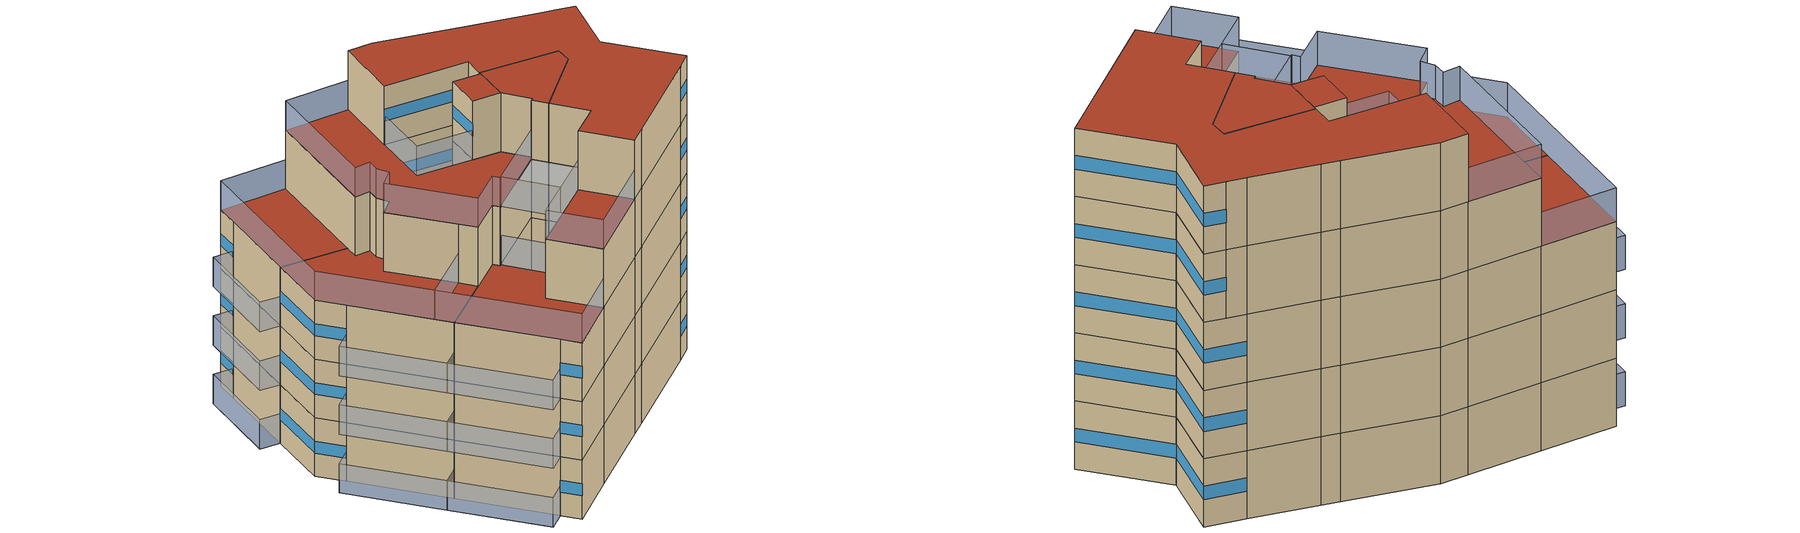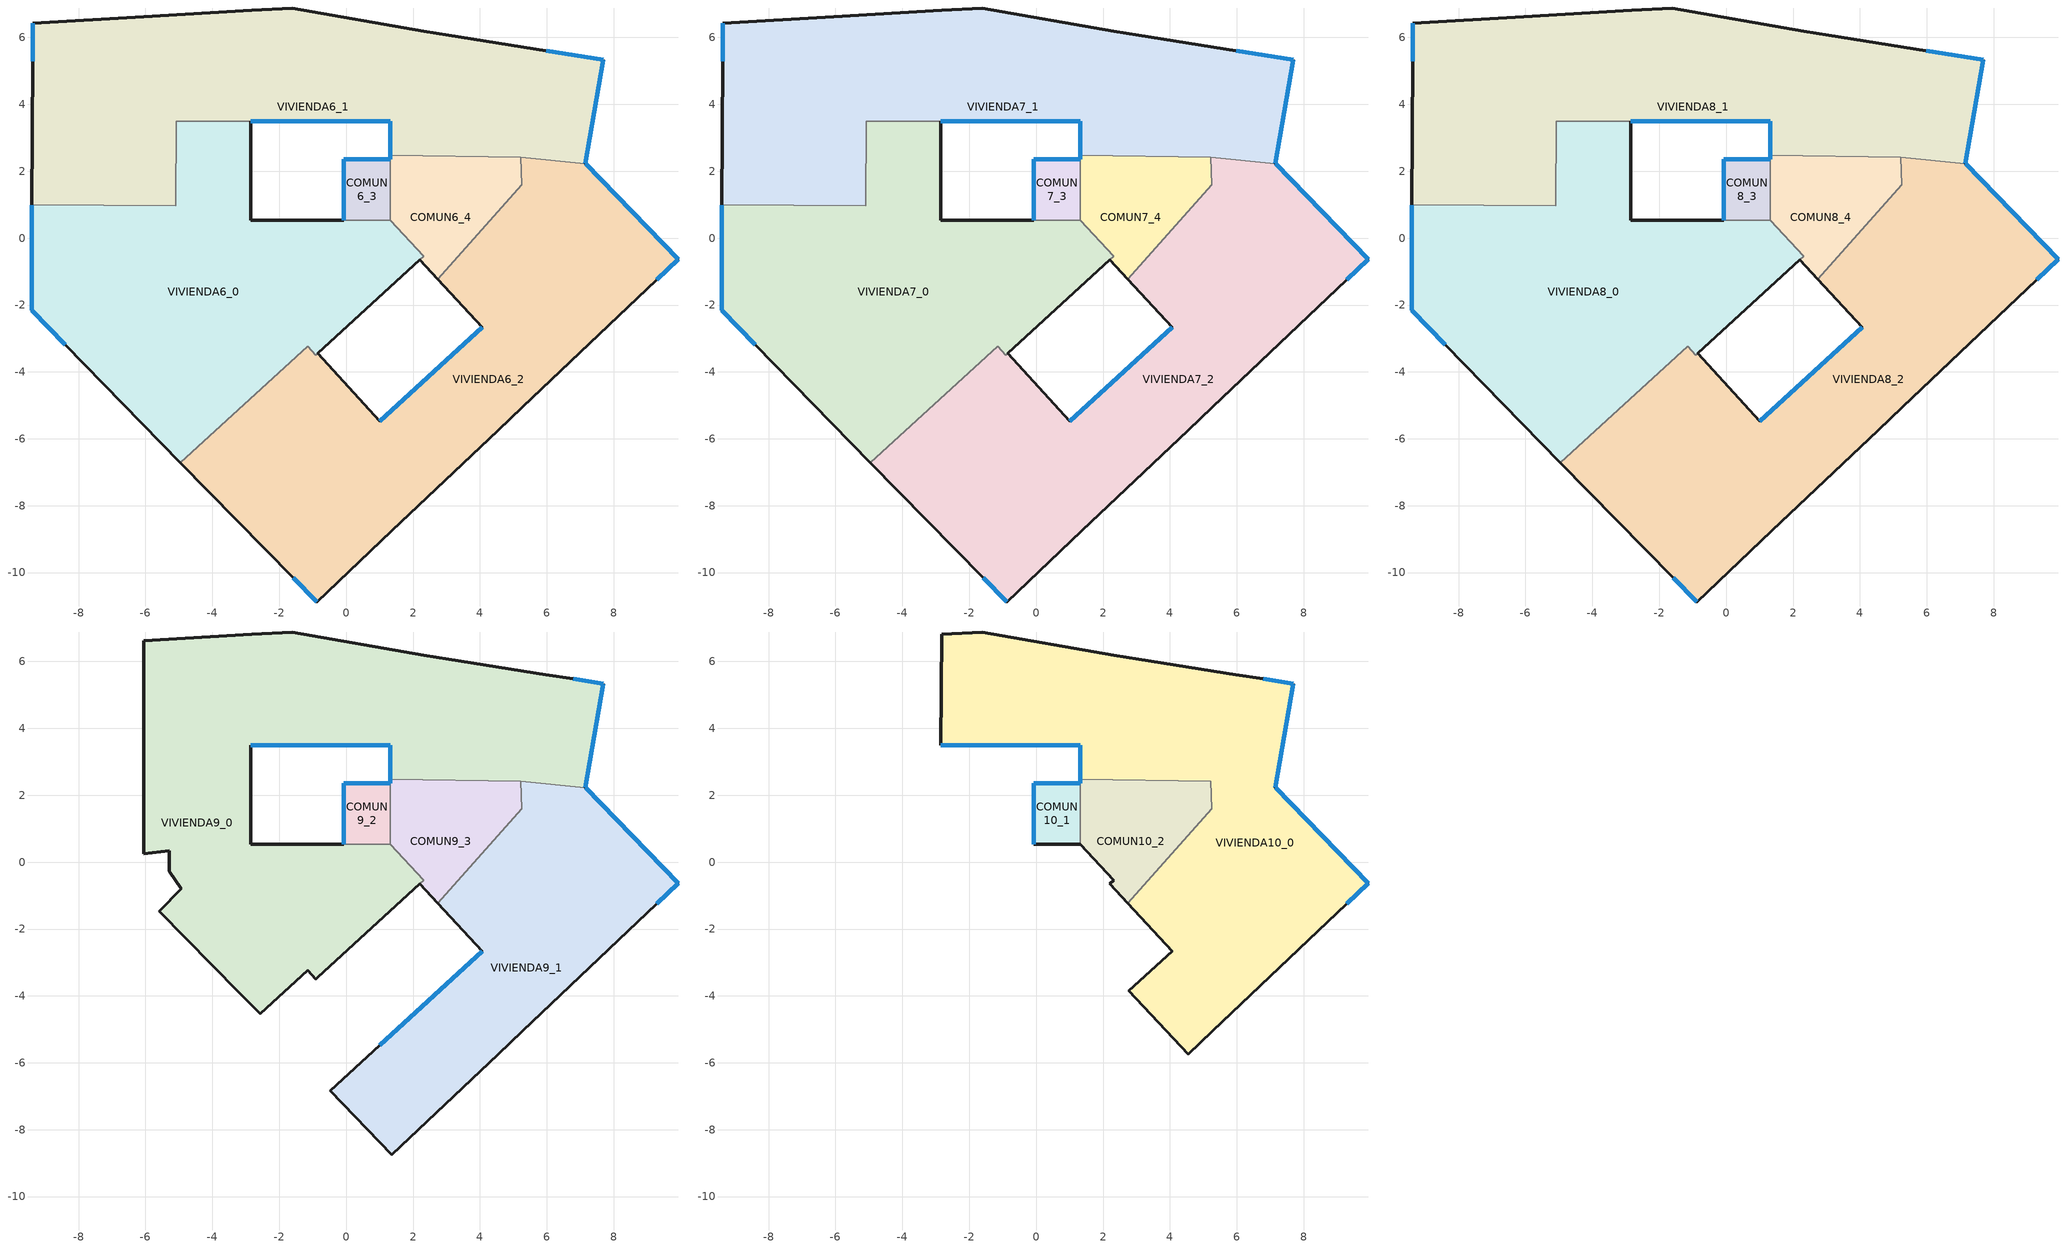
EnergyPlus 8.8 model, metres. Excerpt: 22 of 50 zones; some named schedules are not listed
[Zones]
VIVIENDA6_0
 floor outside (Project Floor): 1.32,0.54 2.31,-0.54 2.2,-0.64 -0.86,-3.45 -0.92,-3.5 -1.16,-3.23 -4.96,-6.72 -8.4,-3.19 -9.41,-2.16 -9.4,0.99 -5.1,0.97 -5.09,3.5 -2.86,3.49 -2.86,0.54 -0.08,0.54 z15
 wall outside (Project Partition): -0.86,-3.45 2.2,-0.64 / -0.08,0.54 -2.86,0.54 -2.86,3.49 / -9.4,0.99 -9.41,-2.16 -8.4,-3.19 -4.96,-6.72 z15:18
 wall to VIVIENDA6_2 (Project Partition): -4.96,-6.72 -1.16,-3.23 -0.92,-3.5 -0.86,-3.45 z15:18
 wall to COMUN6_4 (Project Partition): 2.2,-0.64 2.31,-0.54 1.32,0.54 z15:18
 wall to COMUN6_3 (Project Partition): 1.32,0.54 -0.08,0.54 z15:18
 wall to VIVIENDA6_1 (Project Partition): -2.86,3.49 -5.09,3.5 -5.1,0.97 -9.4,0.99 z15:18
 window (Project External Window): -9.4,0.99 -9.41,-2.16 / -9.41,-2.16 -8.4,-3.19 z16.2:16.8
 roof outside (Project Flat Roof): -0.86,-3.45 2.2,-0.64 2.31,-0.54 1.32,0.54 -0.08,0.54 -2.86,0.54 -2.86,3.49 -5.09,3.5 -5.1,0.97 -9.4,0.99 -9.41,-2.16 -8.4,-3.19 -4.96,-6.72 -1.16,-3.23 -0.92,-3.5 z18
VIVIENDA6_1
 floor outside (Project Floor): 7.68,5.34 7.15,2.22 5.22,2.42 1.32,2.48 1.32,3.49 -2.86,3.49 -5.09,3.5 -5.1,0.97 -9.4,0.99 -9.38,5.29 -9.38,6.42 -6.05,6.62 -2.83,6.81 -1.62,6.88 2.31,6.19 3.07,6.06 5.97,5.6 z15
 wall outside (Project Partition): -2.86,3.49 1.32,3.49 1.32,2.48 / 7.15,2.22 7.68,5.34 5.97,5.6 3.07,6.06 2.31,6.19 -1.62,6.88 -2.83,6.81 -6.05,6.62 -9.38,6.42 -9.38,5.29 -9.4,0.99 z15:18
 wall to COMUN6_4 (Project Partition): 1.32,2.48 5.22,2.42 z15:18
 wall to VIVIENDA6_2 (Project Partition): 5.22,2.42 7.15,2.22 z15:18
 window (Project External Window): -2.85,3.49 1.32,3.49 / 1.32,3.49 1.32,2.48 / 7.15,2.22 7.68,5.34 / 7.68,5.34 5.98,5.6 / -9.38,6.42 -9.38,5.29 z16.2:16.8
 roof outside (Project Flat Roof): 7.15,2.22 7.68,5.34 5.97,5.6 3.07,6.06 2.31,6.19 -1.62,6.88 -2.83,6.81 -6.05,6.62 -9.38,6.42 -9.38,5.29 -9.4,0.99 -5.1,0.97 -5.09,3.5 -2.86,3.49 1.32,3.49 1.32,2.48 5.22,2.42 z18
VIVIENDA6_2
 floor outside (Project Floor): 7.15,2.22 9.93,-0.63 9.28,-1.25 5.26,-5.06 4.54,-5.74 1.36,-8.75 -0.89,-10.88 -1.59,-10.16 -4.96,-6.72 -1.16,-3.23 -0.92,-3.5 -0.86,-3.45 1,-5.47 4.06,-2.66 2.74,-1.23 5.25,1.6 5.22,2.42 z15
 wall outside (Project Partition): -4.96,-6.72 -1.59,-10.16 -0.89,-10.88 1.36,-8.75 4.54,-5.74 5.26,-5.06 9.28,-1.25 9.93,-0.63 7.15,2.22 / 2.74,-1.23 4.06,-2.66 1,-5.47 -0.86,-3.45 z15:18
 wall to COMUN6_4 (Project Partition): 5.22,2.42 5.25,1.6 2.74,-1.23 z15:18
 window (Project External Window): -1.59,-10.16 -0.89,-10.88 / 9.28,-1.25 9.93,-0.63 / 9.93,-0.63 7.16,2.22 / 4.06,-2.66 1.01,-5.47 z16.2:16.8
 roof outside (Project Flat Roof): 4.54,-5.74 5.26,-5.06 9.28,-1.25 9.93,-0.63 7.15,2.22 5.22,2.42 5.25,1.6 2.74,-1.23 4.06,-2.66 1,-5.47 -0.86,-3.45 -0.92,-3.5 -1.16,-3.23 -4.96,-6.72 -1.59,-10.16 -0.89,-10.88 1.36,-8.75 z18
COMUN6_3
 floor outside (Project Floor): 1.32,2.36 1.32,0.54 -0.08,0.54 -0.08,2.36 z15
 wall outside (Project Partition): 1.32,2.36 -0.08,2.36 -0.08,0.54 z15:18
 wall to COMUN6_4 (Project Partition): 1.32,0.54 1.32,2.36 z15:18
 window (Project External Window): 1.32,2.36 -0.07,2.36 / -0.08,2.36 -0.08,0.54 z16.2:16.8
 roof outside (Project Flat Roof): 1.32,0.54 1.32,2.36 -0.08,2.36 -0.08,0.54 z18
COMUN6_4
 floor outside (Project Floor): 5.22,2.42 5.25,1.6 2.74,-1.23 2.2,-0.64 2.31,-0.54 1.32,0.54 1.32,2.36 1.32,2.48 z15
 wall outside (Project Partition): 2.2,-0.64 2.74,-1.23 / 1.32,2.48 1.32,2.36 z15:18
 window (Project External Window): 1.32,2.48 1.32,2.36 z16.2:16.8
 roof outside (Project Flat Roof): 2.74,-1.23 5.25,1.6 5.22,2.42 1.32,2.48 1.32,2.36 1.32,0.54 2.31,-0.54 2.2,-0.64 z18
VIVIENDA7_0
 floor outside (Project Floor): 1.32,0.54 2.31,-0.54 2.2,-0.64 -0.86,-3.45 -0.92,-3.5 -1.16,-3.23 -4.96,-6.72 -8.4,-3.19 -9.41,-2.16 -9.4,0.99 -5.1,0.97 -5.09,3.5 -2.86,3.49 -2.86,0.54 -0.08,0.54 z18
 wall outside (Project Partition): -0.86,-3.45 2.2,-0.64 / -0.08,0.54 -2.86,0.54 -2.86,3.49 / -9.4,0.99 -9.41,-2.16 -8.4,-3.19 -4.96,-6.72 z18:21
 wall to VIVIENDA7_2 (Project Partition): -4.96,-6.72 -1.16,-3.23 -0.92,-3.5 -0.86,-3.45 z18:21
 wall to COMUN7_4 (Project Partition): 2.2,-0.64 2.31,-0.54 1.32,0.54 z18:21
 wall to COMUN7_3 (Project Partition): 1.32,0.54 -0.08,0.54 z18:21
 wall to VIVIENDA7_1 (Project Partition): -2.86,3.49 -5.09,3.5 -5.1,0.97 -9.4,0.99 z18:21
 window (Project External Window): -9.4,0.99 -9.41,-2.16 / -9.41,-2.16 -8.4,-3.19 z19.2:19.8
 roof outside (Project Flat Roof): -0.86,-3.45 2.2,-0.64 2.31,-0.54 1.32,0.54 -0.08,0.54 -2.86,0.54 -2.86,3.49 -5.09,3.5 -5.1,0.97 -9.4,0.99 -9.41,-2.16 -8.4,-3.19 -4.96,-6.72 -1.16,-3.23 -0.92,-3.5 z21
VIVIENDA7_1
 floor outside (Project Floor): 7.68,5.34 7.15,2.22 5.22,2.42 1.32,2.48 1.32,3.49 -2.86,3.49 -5.09,3.5 -5.1,0.97 -9.4,0.99 -9.38,5.29 -9.38,6.42 -6.05,6.62 -2.83,6.81 -1.62,6.88 2.31,6.19 3.07,6.06 5.97,5.6 z18
 wall outside (Project Partition): -2.86,3.49 1.32,3.49 1.32,2.48 / 7.15,2.22 7.68,5.34 5.97,5.6 3.07,6.06 2.31,6.19 -1.62,6.88 -2.83,6.81 -6.05,6.62 -9.38,6.42 -9.38,5.29 -9.4,0.99 z18:21
 wall to COMUN7_4 (Project Partition): 1.32,2.48 5.22,2.42 z18:21
 wall to VIVIENDA7_2 (Project Partition): 5.22,2.42 7.15,2.22 z18:21
 window (Project External Window): -2.85,3.49 1.32,3.49 / 1.32,3.49 1.32,2.48 / 7.15,2.22 7.68,5.34 / 7.68,5.34 5.98,5.6 / -9.38,6.42 -9.38,5.29 z19.2:19.8
 roof outside (Project Flat Roof): 7.15,2.22 7.68,5.34 5.97,5.6 3.07,6.06 2.31,6.19 -1.62,6.88 -2.83,6.81 -6.05,6.62 -9.38,6.42 -9.38,5.29 -9.4,0.99 -5.1,0.97 -5.09,3.5 -2.86,3.49 1.32,3.49 1.32,2.48 5.22,2.42 z21
VIVIENDA7_2
 floor outside (Project Floor): 7.15,2.22 9.93,-0.63 9.28,-1.25 5.26,-5.06 4.54,-5.74 1.36,-8.75 -0.89,-10.88 -1.59,-10.16 -4.96,-6.72 -1.16,-3.23 -0.92,-3.5 -0.86,-3.45 1,-5.47 4.06,-2.66 2.74,-1.23 5.25,1.6 5.22,2.42 z18
 wall outside (Project Partition): -4.96,-6.72 -1.59,-10.16 -0.89,-10.88 1.36,-8.75 4.54,-5.74 5.26,-5.06 9.28,-1.25 9.93,-0.63 7.15,2.22 / 2.74,-1.23 4.06,-2.66 1,-5.47 -0.86,-3.45 z18:21
 wall to COMUN7_4 (Project Partition): 5.22,2.42 5.25,1.6 2.74,-1.23 z18:21
 window (Project External Window): -1.59,-10.16 -0.89,-10.88 / 9.28,-1.25 9.93,-0.63 / 9.93,-0.63 7.16,2.22 / 4.06,-2.66 1.01,-5.47 z19.2:19.8
 roof outside (Project Flat Roof): 4.54,-5.74 5.26,-5.06 9.28,-1.25 9.93,-0.63 7.15,2.22 5.22,2.42 5.25,1.6 2.74,-1.23 4.06,-2.66 1,-5.47 -0.86,-3.45 -0.92,-3.5 -1.16,-3.23 -4.96,-6.72 -1.59,-10.16 -0.89,-10.88 1.36,-8.75 z21
COMUN7_3
 floor outside (Project Floor): 1.32,2.36 1.32,0.54 -0.08,0.54 -0.08,2.36 z18
 wall outside (Project Partition): 1.32,2.36 -0.08,2.36 -0.08,0.54 z18:21
 wall to COMUN7_4 (Project Partition): 1.32,0.54 1.32,2.36 z18:21
 window (Project External Window): 1.32,2.36 -0.07,2.36 / -0.08,2.36 -0.08,0.54 z19.2:19.8
 roof outside (Project Flat Roof): 1.32,0.54 1.32,2.36 -0.08,2.36 -0.08,0.54 z21
COMUN7_4
 floor outside (Project Floor): 5.22,2.42 5.25,1.6 2.74,-1.23 2.2,-0.64 2.31,-0.54 1.32,0.54 1.32,2.36 1.32,2.48 z18
 wall outside (Project Partition): 2.2,-0.64 2.74,-1.23 / 1.32,2.48 1.32,2.36 z18:21
 window (Project External Window): 1.32,2.48 1.32,2.36 z19.2:19.8
 roof outside (Project Flat Roof): 2.74,-1.23 5.25,1.6 5.22,2.42 1.32,2.48 1.32,2.36 1.32,0.54 2.31,-0.54 2.2,-0.64 z21
VIVIENDA8_0
 floor outside (Project Floor): 1.32,0.54 2.31,-0.54 2.2,-0.64 -0.86,-3.45 -0.92,-3.5 -1.16,-3.23 -4.96,-6.72 -8.4,-3.19 -9.41,-2.16 -9.4,0.99 -5.1,0.97 -5.09,3.5 -2.86,3.49 -2.86,0.54 -0.08,0.54 z21
 wall outside (Project Partition): -0.86,-3.45 2.2,-0.64 / -0.08,0.54 -2.86,0.54 -2.86,3.49 / -9.4,0.99 -9.41,-2.16 -8.4,-3.19 -4.96,-6.72 z21:24
 wall to VIVIENDA8_2 (Project Partition): -4.96,-6.72 -1.16,-3.23 -0.92,-3.5 -0.86,-3.45 z21:24
 wall to COMUN8_4 (Project Partition): 2.2,-0.64 2.31,-0.54 1.32,0.54 z21:24
 wall to COMUN8_3 (Project Partition): 1.32,0.54 -0.08,0.54 z21:24
 wall to VIVIENDA8_1 (Project Partition): -2.86,3.49 -5.09,3.5 -5.1,0.97 -9.4,0.99 z21:24
 window (Project External Window): -9.4,0.99 -9.41,-2.16 / -9.41,-2.16 -8.4,-3.19 z22.2:22.8
 roof outside (Project Flat Roof): -0.86,-3.45 2.2,-0.64 2.31,-0.54 1.32,0.54 -0.08,0.54 -2.86,0.54 -2.86,3.49 -5.09,3.5 -5.1,0.97 -9.4,0.99 -9.41,-2.16 -8.4,-3.19 -4.96,-6.72 -1.16,-3.23 -0.92,-3.5 z24
VIVIENDA8_1
 floor outside (Project Floor): 7.68,5.34 7.15,2.22 5.22,2.42 1.32,2.48 1.32,3.49 -2.86,3.49 -5.09,3.5 -5.1,0.97 -9.4,0.99 -9.38,5.29 -9.38,6.42 -6.05,6.62 -2.83,6.81 -1.62,6.88 2.31,6.19 3.07,6.06 5.97,5.6 z21
 wall outside (Project Partition): -2.86,3.49 1.32,3.49 1.32,2.48 / 7.15,2.22 7.68,5.34 5.97,5.6 3.07,6.06 2.31,6.19 -1.62,6.88 -2.83,6.81 -6.05,6.62 -9.38,6.42 -9.38,5.29 -9.4,0.99 z21:24
 wall to COMUN8_4 (Project Partition): 1.32,2.48 5.22,2.42 z21:24
 wall to VIVIENDA8_2 (Project Partition): 5.22,2.42 7.15,2.22 z21:24
 window (Project External Window): -2.85,3.49 1.32,3.49 / 1.32,3.49 1.32,2.48 / 7.15,2.22 7.68,5.34 / 7.68,5.34 5.98,5.6 / -9.38,6.42 -9.38,5.29 z22.2:22.8
 roof outside (Project Flat Roof): 7.15,2.22 7.68,5.34 5.97,5.6 3.07,6.06 2.31,6.19 -1.62,6.88 -2.83,6.81 -6.05,6.62 -9.38,6.42 -9.38,5.29 -9.4,0.99 -5.1,0.97 -5.09,3.5 -2.86,3.49 1.32,3.49 1.32,2.48 5.22,2.42 z24
VIVIENDA8_2
 floor outside (Project Floor): 7.15,2.22 9.93,-0.63 9.28,-1.25 5.26,-5.06 4.54,-5.74 1.36,-8.75 -0.89,-10.88 -1.59,-10.16 -4.96,-6.72 -1.16,-3.23 -0.92,-3.5 -0.86,-3.45 1,-5.47 4.06,-2.66 2.74,-1.23 5.25,1.6 5.22,2.42 z21
 wall outside (Project Partition): -4.96,-6.72 -1.59,-10.16 -0.89,-10.88 1.36,-8.75 4.54,-5.74 5.26,-5.06 9.28,-1.25 9.93,-0.63 7.15,2.22 / 2.74,-1.23 4.06,-2.66 1,-5.47 -0.86,-3.45 z21:24
 wall to COMUN8_4 (Project Partition): 5.22,2.42 5.25,1.6 2.74,-1.23 z21:24
 window (Project External Window): -1.59,-10.16 -0.89,-10.88 / 9.28,-1.25 9.93,-0.63 / 9.93,-0.63 7.16,2.22 / 4.06,-2.66 1.01,-5.47 z22.2:22.8
 roof outside (Project Flat Roof): 4.54,-5.74 5.26,-5.06 9.28,-1.25 9.93,-0.63 7.15,2.22 5.22,2.42 5.25,1.6 2.74,-1.23 4.06,-2.66 1,-5.47 -0.86,-3.45 -0.92,-3.5 -1.16,-3.23 -4.96,-6.72 -1.59,-10.16 -0.89,-10.88 1.36,-8.75 z24
COMUN8_3
 floor outside (Project Floor): 1.32,2.36 1.32,0.54 -0.08,0.54 -0.08,2.36 z21
 wall outside (Project Partition): 1.32,2.36 -0.08,2.36 -0.08,0.54 z21:24
 wall to COMUN8_4 (Project Partition): 1.32,0.54 1.32,2.36 z21:24
 window (Project External Window): 1.32,2.36 -0.07,2.36 / -0.08,2.36 -0.08,0.54 z22.2:22.8
 roof outside (Project Flat Roof): 1.32,0.54 1.32,2.36 -0.08,2.36 -0.08,0.54 z24
COMUN8_4
 floor outside (Project Floor): 5.22,2.42 5.25,1.6 2.74,-1.23 2.2,-0.64 2.31,-0.54 1.32,0.54 1.32,2.36 1.32,2.48 z21
 wall outside (Project Partition): 2.2,-0.64 2.74,-1.23 / 1.32,2.48 1.32,2.36 z21:24
 window (Project External Window): 1.32,2.48 1.32,2.36 z22.2:22.8
 roof outside (Project Flat Roof): 2.74,-1.23 5.25,1.6 5.22,2.42 1.32,2.48 1.32,2.36 1.32,0.54 2.31,-0.54 2.2,-0.64 z24
VIVIENDA9_0
 floor outside (Project Floor): 7.68,5.34 7.15,2.22 5.22,2.42 1.32,2.48 1.32,3.49 -2.86,3.49 -2.86,0.54 -0.08,0.54 1.32,0.54 2.31,-0.54 2.2,-0.64 -0.86,-3.45 -0.92,-3.5 -1.16,-3.23 -2.58,-4.54 -3.21,-3.89 -5.6,-1.47 -4.94,-0.79 -5.3,-0.27 -5.3,0.34 -6.06,0.25 -6.05,6.62 -2.83,6.81 -1.62,6.88 2.31,6.19 3.07,6.06 5.97,5.6 6.79,5.48 z24
 wall outside (Project Partition): -0.08,0.54 -2.86,0.54 -2.86,3.49 1.32,3.49 1.32,2.48 / 7.15,2.22 7.68,5.34 6.79,5.48 5.97,5.6 3.07,6.06 2.31,6.19 -1.62,6.88 -2.83,6.81 -6.05,6.62 -6.06,0.25 -5.3,0.34 -5.3,-0.27 -4.94,-0.79 -5.6,-1.47 -3.21,-3.89 -2.58,-4.54 -1.16,-3.23 -0.92,-3.5 -0.86,-3.45 2.2,-0.64 z24:27
 wall to COMUN9_3 (Project Partition): 2.2,-0.64 2.31,-0.54 1.32,0.54 / 1.32,2.48 5.22,2.42 z24:27
 wall to COMUN9_2 (Project Partition): 1.32,0.54 -0.08,0.54 z24:27
 wall to VIVIENDA9_1 (Project Partition): 5.22,2.42 7.15,2.22 z24:27
 window (Project External Window): -2.85,3.49 1.32,3.49 / 1.32,3.49 1.32,2.48 / 7.15,2.22 7.68,5.34 / 7.68,5.34 6.79,5.48 z25.2:25.8
 roof outside (Project Flat Roof): 2.31,-0.54 1.32,0.54 -0.08,0.54 -2.86,0.54 -2.86,3.49 1.32,3.49 1.32,2.48 5.22,2.42 7.15,2.22 7.68,5.34 6.79,5.48 5.97,5.6 3.07,6.06 2.31,6.19 -1.62,6.88 -2.83,6.81 -6.05,6.62 -6.06,0.25 -5.3,0.34 -5.3,-0.27 -4.94,-0.79 -5.6,-1.47 -3.21,-3.89 -2.58,-4.54 -1.16,-3.23 -0.92,-3.5 -0.86,-3.45 2.2,-0.64 z27
VIVIENDA9_1
 floor outside (Project Floor): 7.15,2.22 9.93,-0.63 9.28,-1.25 5.26,-5.06 4.54,-5.74 1.36,-8.75 -0.48,-6.83 1,-5.47 4.06,-2.66 2.74,-1.23 5.25,1.6 5.22,2.42 z24
 wall outside (Project Partition): 2.74,-1.23 4.06,-2.66 1,-5.47 -0.48,-6.83 1.36,-8.75 4.54,-5.74 5.26,-5.06 9.28,-1.25 9.93,-0.63 7.15,2.22 z24:27
 wall to COMUN9_3 (Project Partition): 5.22,2.42 5.25,1.6 2.74,-1.23 z24:27
 window (Project External Window): 9.28,-1.25 9.93,-0.63 / 9.93,-0.63 7.16,2.22 / 4.06,-2.66 1.01,-5.47 z25.2:25.8
 roof outside (Project Flat Roof): 5.26,-5.06 9.28,-1.25 9.93,-0.63 7.15,2.22 5.22,2.42 5.25,1.6 2.74,-1.23 4.06,-2.66 1,-5.47 -0.48,-6.83 1.36,-8.75 4.54,-5.74 z27
COMUN9_2
 floor outside (Project Floor): 1.32,2.36 1.32,0.54 -0.08,0.54 -0.08,2.36 z24
 wall outside (Project Partition): 1.32,2.36 -0.08,2.36 -0.08,0.54 z24:27
 wall to COMUN9_3 (Project Partition): 1.32,0.54 1.32,2.36 z24:27
 window (Project External Window): 1.32,2.36 -0.07,2.36 / -0.08,2.36 -0.08,0.54 z25.2:25.8
 roof outside (Project Flat Roof): 1.32,0.54 1.32,2.36 -0.08,2.36 -0.08,0.54 z27
COMUN9_3
 floor outside (Project Floor): 5.22,2.42 5.25,1.6 2.74,-1.23 2.2,-0.64 2.31,-0.54 1.32,0.54 1.32,2.36 1.32,2.48 z24
 wall outside (Project Partition): 2.2,-0.64 2.74,-1.23 / 1.32,2.48 1.32,2.36 z24:27
 window (Project External Window): 1.32,2.48 1.32,2.36 z25.2:25.8
 roof outside (Project Flat Roof): 2.74,-1.23 5.25,1.6 5.22,2.42 1.32,2.48 1.32,2.36 1.32,0.54 2.31,-0.54 2.2,-0.64 z27
VIVIENDA10_0
 floor outside (Project Floor): 7.68,5.34 7.15,2.22 9.93,-0.63 9.28,-1.25 5.26,-5.06 4.54,-5.74 2.76,-3.85 4.06,-2.66 2.74,-1.23 5.25,1.6 5.22,2.42 1.32,2.48 1.32,3.49 -2.86,3.49 -2.83,6.81 -1.62,6.88 2.31,6.19 3.07,6.06 5.97,5.6 6.79,5.48 z27
 wall outside (Project Partition): 2.74,-1.23 4.06,-2.66 2.76,-3.85 4.54,-5.74 5.26,-5.06 9.28,-1.25 9.93,-0.63 7.15,2.22 7.68,5.34 6.79,5.48 5.97,5.6 3.07,6.06 2.31,6.19 -1.62,6.88 -2.83,6.81 -2.86,3.49 1.32,3.49 1.32,2.48 z27:30
 wall to COMUN10_2 (Project Partition): 1.32,2.48 5.22,2.42 5.25,1.6 2.74,-1.23 z27:30
 window (Project External Window): 9.28,-1.25 9.93,-0.63 / 9.93,-0.63 7.16,2.22 / 7.15,2.22 7.68,5.34 / 7.68,5.34 6.79,5.48 / -2.85,3.49 1.32,3.49 / 1.32,3.49 1.32,2.48 z28.2:28.8
 roof outside (Project Flat Roof): 9.28,-1.25 9.93,-0.63 7.15,2.22 7.68,5.34 6.79,5.48 5.97,5.6 3.07,6.06 2.31,6.19 -1.62,6.88 -2.83,6.81 -2.86,3.49 1.32,3.49 1.32,2.48 5.22,2.42 5.25,1.6 2.74,-1.23 4.06,-2.66 2.76,-3.85 4.54,-5.74 5.26,-5.06 z30
COMUN10_1
 floor outside (Project Floor): 1.32,2.36 1.32,0.54 -0.08,0.54 -0.08,2.36 z27
 wall outside (Project Partition): 1.32,2.36 -0.08,2.36 -0.08,0.54 1.32,0.54 z27:30
 wall to COMUN10_2 (Project Partition): 1.32,0.54 1.32,2.36 z27:30
 window (Project External Window): 1.32,2.36 -0.07,2.36 / -0.08,2.36 -0.08,0.54 z28.2:28.8
 roof outside (Project Flat Roof): 1.32,0.54 1.32,2.36 -0.08,2.36 -0.08,0.54 z30
COMUN10_2
 floor outside (Project Floor): 5.22,2.42 5.25,1.6 2.74,-1.23 2.2,-0.64 2.31,-0.54 1.32,0.54 1.32,2.36 1.32,2.48 z27
 wall outside (Project Partition): 1.32,0.54 2.31,-0.54 2.2,-0.64 2.74,-1.23 / 1.32,2.48 1.32,2.36 z27:30
 window (Project External Window): 1.32,2.48 1.32,2.36 z28.2:28.8
 roof outside (Project Flat Roof): 2.74,-1.23 5.25,1.6 5.22,2.42 1.32,2.48 1.32,2.36 1.32,0.54 2.31,-0.54 2.2,-0.64 z30
shading: -0.86,-3.45 2.2,-0.64 / 2.2,-0.64 2.31,-0.54 / 2.31,-0.54 1.32,0.54 / 1.32,0.54 -0.08,0.54 / -0.08,0.54 -2.86,0.54 / -2.86,0.54 -2.86,3.49 / -2.86,3.49 -2.83,6.81 / -2.83,6.81 -6.05,6.62 / -6.05,6.62 -6.06,0.25 / -6.06,0.25 -5.3,0.34 / -5.3,0.34 -5.3,-0.27 / -5.3,-0.27 -4.94,-0.79 / -4.94,-0.79 -5.6,-1.47 / -5.6,-1.47 -2.58,-4.54 / -2.58,-4.54 -1.16,-3.23 / -1.16,-3.23 -0.92,-3.5 / -0.92,-3.5 -0.86,-3.45 / -0.86,-3.45 1,-5.47 / 1,-5.47 2.76,-3.85 / 2.76,-3.85 4.06,-2.66 / 4.06,-2.66 2.74,-1.23 / 2.74,-1.23 2.2,-0.64 / 2.2,-0.64 -0.86,-3.45 / 1.36,-8.75 4.54,-5.74 / 4.54,-5.74 2.76,-3.85 / 2.76,-3.85 1,-5.47 / 1,-5.47 -0.48,-6.83 / -0.48,-6.83 1.36,-8.75 z27:28.5; -5.59,-6.07 -3.21,-3.89 / -3.21,-3.89 -5.6,-1.47 / -5.6,-1.47 -4.94,-0.79 / -4.94,-0.79 -5.3,-0.27 / -5.3,-0.27 -5.3,0.34 / -5.3,0.34 -6.06,0.25 / -6.06,0.25 -6.05,6.62 / -6.05,6.62 -9.38,6.42 / -9.38,6.42 -9.41,-2.16 / -9.41,-2.16 -5.59,-6.07 / -5.59,-6.07 -0.89,-10.88 / -0.89,-10.88 1.36,-8.75 / 1.36,-8.75 -0.48,-6.83 / -0.48,-6.83 1,-5.47 / 1,-5.47 -0.86,-3.45 / -0.86,-3.45 -0.92,-3.5 / -0.92,-3.5 -1.16,-3.23 / -1.16,-3.23 -2.58,-4.54 / -2.58,-4.54 -3.21,-3.89 / -3.21,-3.89 -5.59,-6.07 z24:25.5; -9.4,0.99 -9.38,5.29 / -9.38,5.29 -10.38,5.29 / -10.38,5.29 -10.4,0.99 / -10.4,0.99 -9.4,0.99 / -5.69,-7.39 -4.96,-6.72 / -4.96,-6.72 -8.4,-3.19 / -8.4,-3.19 -9.12,-3.89 / -9.12,-3.89 -5.69,-7.39 / -5.69,-7.39 -2.3,-10.86 / -2.3,-10.86 -1.59,-10.16 / -1.59,-10.16 -4.96,-6.72 / -4.96,-6.72 -5.69,-7.39 z21:22.5; -9.4,0.99 -9.38,5.29 / -9.38,5.29 -10.38,5.29 / -10.38,5.29 -10.4,0.99 / -10.4,0.99 -9.4,0.99 / -5.69,-7.39 -4.96,-6.72 / -4.96,-6.72 -8.4,-3.19 / -8.4,-3.19 -9.12,-3.89 / -9.12,-3.89 -5.69,-7.39 / -5.69,-7.39 -2.3,-10.86 / -2.3,-10.86 -1.59,-10.16 / -1.59,-10.16 -4.96,-6.72 / -4.96,-6.72 -5.69,-7.39 z18:19.5; -9.4,0.99 -9.38,5.29 / -9.38,5.29 -10.38,5.29 / -10.38,5.29 -10.4,0.99 / -10.4,0.99 -9.4,0.99 / -5.69,-7.39 -4.96,-6.72 / -4.96,-6.72 -8.4,-3.19 / -8.4,-3.19 -9.12,-3.89 / -9.12,-3.89 -5.69,-7.39 / -5.69,-7.39 -2.3,-10.86 / -2.3,-10.86 -1.59,-10.16 / -1.59,-10.16 -4.96,-6.72 / -4.96,-6.72 -5.69,-7.39 z15:16.5; -0.86,-3.45 2.2,-0.64 2.31,-0.54 1.32,0.54 -0.08,0.54 -2.86,0.54 -2.86,3.49 -2.83,6.81 -6.05,6.62 -6.06,0.25 -5.3,0.34 -5.3,-0.27 -4.94,-0.79 -5.6,-1.47 -2.58,-4.54 -1.16,-3.23 -0.92,-3.5 z27; 2.76,-3.85 4.06,-2.66 2.74,-1.23 2.2,-0.64 -0.86,-3.45 1,-5.47 z27; 4.54,-5.74 2.76,-3.85 1,-5.47 -0.48,-6.83 1.36,-8.75 z27; -3.21,-3.89 -5.6,-1.47 -4.94,-0.79 -5.3,-0.27 -5.3,0.34 -6.06,0.25 -6.05,6.62 -9.38,6.42 -9.41,-2.16 -5.59,-6.07 z24; 1.36,-8.75 -0.48,-6.83 1,-5.47 -0.86,-3.45 -0.92,-3.5 -1.16,-3.23 -2.58,-4.54 -3.21,-3.89 -5.59,-6.07 -0.89,-10.88 z24; -9.4,0.99 -9.38,5.29 -10.38,5.29 -10.4,0.99 z21; -4.96,-6.72 -8.4,-3.19 -9.12,-3.89 -5.69,-7.39 z21; -1.59,-10.16 -4.96,-6.72 -5.69,-7.39 -2.3,-10.86 z21; -9.4,0.99 -9.38,5.29 -10.38,5.29 -10.4,0.99 z18; -4.96,-6.72 -8.4,-3.19 -9.12,-3.89 -5.69,-7.39 z18; -1.59,-10.16 -4.96,-6.72 -5.69,-7.39 -2.3,-10.86 z18; -9.4,0.99 -9.38,5.29 -10.38,5.29 -10.4,0.99 z15; -4.96,-6.72 -8.4,-3.19 -9.12,-3.89 -5.69,-7.39 z15; -1.59,-10.16 -4.96,-6.72 -5.69,-7.39 -2.3,-10.86 z15
[Building]
bcn: North Axis=0; Terrain=City; Solar Distribution=FullInteriorAndExteriorWithReflections
[Site:Location]
BARCELONA	ESP: Latitude=41.28; Longitude=2.07; Time Zone=1; Elevation=6
[SizingPeriod:DesignDay] Day of Month=21; DryBulb Temperature Range Modifier Type=DefaultMultipliers; Barometric Pressure=101253; Rain Indicator=No; Snow Indicator=No; Daylight Saving Time Indicator=No
Name | Month | Day Type | Maximum DryBulb Temperature | Daily DryBulb Temperature Range | Humidity Condition Type | Wetbulb or DewPoint at Maximum DryBulb | Wind Speed | Wind Direction | Solar Model Indicator | Sky Clearness | ASHRAE Clear Sky Optical Depth for Beam Irradiance taub | ASHRAE Clear Sky Optical Depth for Diffuse Irradiance taud
BARCELONA Ann Htg 99.6% Condns DB | 1 | WinterDesignDay | 0.9 | 0 | Wetbulb | 0.9 | 4.3 | 350 | ASHRAEClearSky | 0
BARCELONA Ann Hum_n 99.6% Condns DP=>MCDB | 1 | WinterDesignDay | 5.5 | 0 | Dewpoint | -7.1 | 4.3 | 350 | ASHRAEClearSky | 0
BARCELONA Ann Htg Wind 99.6% Condns WS=>MCDB | 1 | WinterDesignDay | 11.2 | 0 | Wetbulb | 11.2 | 10.9 | 350 | ASHRAEClearSky | 0
BARCELONA Ann Clg .4% Condns DB=>MWB | 8 | SummerDesignDay | 30.2 | 7.7 | Wetbulb | 23.8 | 4.4 | 210 | ASHRAETau |  | 0.492 | 1.927
[MATERIAL]
DefaultMaterial: Roughness=Rough; Thickness=0.1; Conductivity=0.1; Density=1000; Specific Heat=1000; Thermal Absorptance=0.9; Solar Absorptance=0.7; Visible Absorptance=0.7
[WINDOWMATERIAL:SIMPLEGLAZINGSYSTEM]
DefaultGlazing: UFactor=2.7; Solar Heat Gain Coefficient=0.763; Visible Transmittance=0.8
[CONSTRUCTION]
Project Partition; Project Floor; Project Flat Roof: DefaultMaterial
Project External Window: DefaultGlazing
[ZONE] Type=1; Multiplier=1; Ceiling Height=autocalculate; Volume=autocalculate; Floor Area=autocalculate; Part of Total Floor Area=Yes
VIVIENDA10_0; COMUN10_1; COMUN10_2; VIVIENDA9_0; VIVIENDA9_1; COMUN9_2; COMUN9_3; VIVIENDA8_0; VIVIENDA8_1; VIVIENDA8_2; COMUN8_3; COMUN8_4; VIVIENDA7_0; VIVIENDA7_1; VIVIENDA7_2; COMUN7_3; COMUN7_4; VIVIENDA6_0; VIVIENDA6_1; VIVIENDA6_2; COMUN6_3; COMUN6_4
[PEOPLE] Number of People Schedule=MidriseApartment Apartment Occ; Number of People Calculation Method=People/Area; People per Zone Floor Area=0.0283092; Fraction Radiant=0.3; Sensible Heat Fraction=autocalculate; Activity Level Schedule=MidriseApartment Activity; Carbon Dioxide Generation Rate=3.82e-08; Enable ASHRAE 55 Comfort Warnings=No; Mean Radiant Temperature Calculation Type=ZoneAveraged; Clothing Insulation Calculation Method=ClothingInsulationSchedule
Name | Zone or ZoneList
vivienda10_0People | vivienda10_0
vivienda9_0People | vivienda9_0
vivienda9_1People | vivienda9_1
vivienda8_0People | vivienda8_0
vivienda8_1People | vivienda8_1
vivienda8_2People | vivienda8_2
vivienda7_0People | vivienda7_0
vivienda7_1People | vivienda7_1
vivienda7_2People | vivienda7_2
vivienda6_0People | vivienda6_0
vivienda6_1People | vivienda6_1
vivienda6_2People | vivienda6_2
[LIGHTS] Design Level Calculation Method=Watts/Area; Return Air Fraction=0; Fraction Radiant=0; Fraction Visible=0; Fraction Replaceable=1; EndUse Subcategory=General; Return Air Fraction Calculated from Plenum Temperature=No; Return Air Fraction Function of Plenum Temperature Coefficient 1=0; Return Air Fraction Function of Plenum Temperature Coefficient 2=0
Name | Zone or ZoneList | Schedule | Watts per Zone Floor Area
vivienda10_0Lights | vivienda10_0 | MidriseApartment Apartment Light | 11.8404
comun10_1Lights | comun10_1 | MidriseApartment Corridor Light | 5.38198
comun10_2Lights | comun10_2 | MidriseApartment Corridor Light | 5.38198
vivienda9_0Lights | vivienda9_0 | MidriseApartment Apartment Light | 11.8404
vivienda9_1Lights | vivienda9_1 | MidriseApartment Apartment Light | 11.8404
comun9_2Lights | comun9_2 | MidriseApartment Corridor Light | 5.38198
comun9_3Lights | comun9_3 | MidriseApartment Corridor Light | 5.38198
vivienda8_0Lights | vivienda8_0 | MidriseApartment Apartment Light | 11.8404
vivienda8_1Lights | vivienda8_1 | MidriseApartment Apartment Light | 11.8404
vivienda8_2Lights | vivienda8_2 | MidriseApartment Apartment Light | 11.8404
comun8_3Lights | comun8_3 | MidriseApartment Corridor Light | 5.38198
comun8_4Lights | comun8_4 | MidriseApartment Corridor Light | 5.38198
vivienda7_0Lights | vivienda7_0 | MidriseApartment Apartment Light | 11.8404
vivienda7_1Lights | vivienda7_1 | MidriseApartment Apartment Light | 11.8404
vivienda7_2Lights | vivienda7_2 | MidriseApartment Apartment Light | 11.8404
comun7_3Lights | comun7_3 | MidriseApartment Corridor Light | 5.38198
comun7_4Lights | comun7_4 | MidriseApartment Corridor Light | 5.38198
vivienda6_0Lights | vivienda6_0 | MidriseApartment Apartment Light | 11.8404
vivienda6_1Lights | vivienda6_1 | MidriseApartment Apartment Light | 11.8404
vivienda6_2Lights | vivienda6_2 | MidriseApartment Apartment Light | 11.8404
comun6_3Lights | comun6_3 | MidriseApartment Corridor Light | 5.38198
comun6_4Lights | comun6_4 | MidriseApartment Corridor Light | 5.38198
[ELECTRICEQUIPMENT] Schedule=MidriseApartment Apartment Equip; Design Level Calculation Method=Watts/Area; Watts per Zone Floor Area=3.87503; Fraction Latent=0; Fraction Radiant=0; Fraction Lost=0; EndUse Subcategory=ElectricEquipment
Name | Zone or ZoneList
vivienda10_0ElectricEquipment | vivienda10_0
vivienda9_0ElectricEquipment | vivienda9_0
vivienda9_1ElectricEquipment | vivienda9_1
vivienda8_0ElectricEquipment | vivienda8_0
vivienda8_1ElectricEquipment | vivienda8_1
vivienda8_2ElectricEquipment | vivienda8_2
vivienda7_0ElectricEquipment | vivienda7_0
vivienda7_1ElectricEquipment | vivienda7_1
vivienda7_2ElectricEquipment | vivienda7_2
vivienda6_0ElectricEquipment | vivienda6_0
vivienda6_1ElectricEquipment | vivienda6_1
vivienda6_2ElectricEquipment | vivienda6_2
[ZONEINFILTRATION:DESIGNFLOWRATE] Schedule=MidriseApartment Infil; Design Flow Rate Calculation Method=Flow/Area; Flow per Zone Floor Area=0.000226568; Constant Term Coefficient=1; Temperature Term Coefficient=0; Velocity Term Coefficient=0; Velocity Squared Term Coefficient=0
Name | Zone or ZoneList
vivienda10_0ZoneInfiltration | vivienda10_0
comun10_1ZoneInfiltration | comun10_1
comun10_2ZoneInfiltration | comun10_2
vivienda9_0ZoneInfiltration | vivienda9_0
vivienda9_1ZoneInfiltration | vivienda9_1
comun9_2ZoneInfiltration | comun9_2
comun9_3ZoneInfiltration | comun9_3
vivienda8_0ZoneInfiltration | vivienda8_0
vivienda8_1ZoneInfiltration | vivienda8_1
vivienda8_2ZoneInfiltration | vivienda8_2
comun8_3ZoneInfiltration | comun8_3
comun8_4ZoneInfiltration | comun8_4
vivienda7_0ZoneInfiltration | vivienda7_0
vivienda7_1ZoneInfiltration | vivienda7_1
vivienda7_2ZoneInfiltration | vivienda7_2
comun7_3ZoneInfiltration | comun7_3
comun7_4ZoneInfiltration | comun7_4
vivienda6_0ZoneInfiltration | vivienda6_0
vivienda6_1ZoneInfiltration | vivienda6_1
vivienda6_2ZoneInfiltration | vivienda6_2
comun6_3ZoneInfiltration | comun6_3
comun6_4ZoneInfiltration | comun6_4
[HVACTEMPLATE:THERMOSTAT]
Name | Heating Setpoint Schedule | Cooling Setpoint Schedule
vivienda10_0_HVAC; vivienda9_0_HVAC; vivienda9_1_HVAC; vivienda8_0_HVAC; vivienda8_1_HVAC; vivienda8_2_HVAC; vivienda7_0_HVAC; vivienda7_1_HVAC; vivienda7_2_HVAC; vivienda6_0_HVAC; vivienda6_1_HVAC; vivienda6_2_HVAC; vivienda5_0_HVAC; vivienda5_1_HVAC; vivienda5_2_HVAC; vivienda4_0_HVAC; vivienda4_1_HVAC; vivienda4_2_HVAC; vivienda3_0_HVAC; vivienda3_1_HVAC; vivienda3_2_HVAC; vivienda2_0_HVAC; vivienda2_1_HVAC; vivienda2_2_HVAC | MidriseApartment Apartment HtgSetp | MidriseApartment Apartment ClgSetp
comun10_1_HVAC; comun10_2_HVAC; comun9_2_HVAC; comun9_3_HVAC; comun8_3_HVAC; comun8_4_HVAC; comun7_3_HVAC; comun7_4_HVAC; comun6_3_HVAC; comun6_4_HVAC; comun5_3_HVAC; comun5_4_HVAC; comun4_3_HVAC; comun4_4_HVAC; comun3_3_HVAC; comun3_4_HVAC; comun2_3_HVAC; comun1_1_HVAC; comun1_4_HVAC; comun1_5_HVAC; comun1_6_HVAC; comun1_7_HVAC; comun1_8_HVAC | MidriseApartment Corridor HtgSetp | MidriseApartment Corridor ClgSetp
comercio1_0_HVAC; comercio1_2_HVAC; comercio1_3_HVAC | Retail HtgSetp | Retail ClgSetp
[HVACTEMPLATE:ZONE:IDEALLOADSAIRSYSTEM] Maximum Heating Supply Air Temperature=40; Minimum Cooling Supply Air Temperature=13; Maximum Heating Supply Air Humidity Ratio=0.008; Minimum Cooling Supply Air Humidity Ratio=0.0085; Heating Limit=NoLimit; Cooling Limit=LimitFlowRate; Maximum Cooling Air Flow Rate=autosize; Dehumidification Control Type=ConstantSensibleHeatRatio; Cooling Sensible Heat Ratio=0.7; Dehumidification Setpoint=60; Humidification Control Type=None; Humidification Setpoint=30; Outdoor Air Method=DetailedSpecification; Outdoor Air Flow Rate per Person=0.00944; Outdoor Air Flow Rate per Zone Floor Area=0; Outdoor Air Flow Rate per Zone=0; Demand Controlled Ventilation Type=None; Outdoor Air Economizer Type=DifferentialDryBulb; Heat Recovery Type=None; Sensible Heat Recovery Effectiveness=0.7; Latent Heat Recovery Effectiveness=0.65
Name | Template Thermostat | Design Specification Outdoor Air Object
vivienda10_0 | vivienda10_0_HVAC | vivienda10_0OutdoorAirCntrl
comun10_1 | comun10_1_HVAC | comun10_1OutdoorAirCntrl
comun10_2 | comun10_2_HVAC | comun10_2OutdoorAirCntrl
vivienda9_0 | vivienda9_0_HVAC | vivienda9_0OutdoorAirCntrl
vivienda9_1 | vivienda9_1_HVAC | vivienda9_1OutdoorAirCntrl
comun9_2 | comun9_2_HVAC | comun9_2OutdoorAirCntrl
comun9_3 | comun9_3_HVAC | comun9_3OutdoorAirCntrl
vivienda8_0 | vivienda8_0_HVAC | vivienda8_0OutdoorAirCntrl
vivienda8_1 | vivienda8_1_HVAC | vivienda8_1OutdoorAirCntrl
vivienda8_2 | vivienda8_2_HVAC | vivienda8_2OutdoorAirCntrl
comun8_3 | comun8_3_HVAC | comun8_3OutdoorAirCntrl
comun8_4 | comun8_4_HVAC | comun8_4OutdoorAirCntrl
vivienda7_0 | vivienda7_0_HVAC | vivienda7_0OutdoorAirCntrl
vivienda7_1 | vivienda7_1_HVAC | vivienda7_1OutdoorAirCntrl
vivienda7_2 | vivienda7_2_HVAC | vivienda7_2OutdoorAirCntrl
comun7_3 | comun7_3_HVAC | comun7_3OutdoorAirCntrl
comun7_4 | comun7_4_HVAC | comun7_4OutdoorAirCntrl
vivienda6_0 | vivienda6_0_HVAC | vivienda6_0OutdoorAirCntrl
vivienda6_1 | vivienda6_1_HVAC | vivienda6_1OutdoorAirCntrl
vivienda6_2 | vivienda6_2_HVAC | vivienda6_2OutdoorAirCntrl
comun6_3 | comun6_3_HVAC | comun6_3OutdoorAirCntrl
comun6_4 | comun6_4_HVAC | comun6_4OutdoorAirCntrl
[DESIGNSPECIFICATION:OUTDOORAIR] Outdoor Air Method=Sum; Outdoor Air Flow per Person=0; Outdoor Air Flow per Zone=0; Outdoor Air Flow Air Changes per Hour=0
Name | Outdoor Air Flow per Zone Floor Area
vivienda10_0OutdoorAirCntrl; vivienda9_0OutdoorAirCntrl; vivienda9_1OutdoorAirCntrl; vivienda8_0OutdoorAirCntrl; vivienda8_1OutdoorAirCntrl; vivienda8_2OutdoorAirCntrl; vivienda7_0OutdoorAirCntrl; vivienda7_1OutdoorAirCntrl; vivienda7_2OutdoorAirCntrl; vivienda6_0OutdoorAirCntrl; vivienda6_1OutdoorAirCntrl; vivienda6_2OutdoorAirCntrl | 0
comun10_1OutdoorAirCntrl; comun10_2OutdoorAirCntrl; comun9_2OutdoorAirCntrl; comun9_3OutdoorAirCntrl; comun8_3OutdoorAirCntrl; comun8_4OutdoorAirCntrl; comun7_3OutdoorAirCntrl; comun7_4OutdoorAirCntrl; comun6_3OutdoorAirCntrl; comun6_4OutdoorAirCntrl | 0.000304801
[Schedule:Day:Interval]
MIDRISEAPARTMENT CORRIDOR LIGHT DEFAULT SCHEDULE; MIDRISEAPARTMENT CORRIDOR LIGHT SUMMER DESIGN DAY; MIDRISEAPARTMENT CORRIDOR LIGHT WINTER DESIGN DAY; MIDRISEAPARTMENT INFIL DEFAULT SCHEDULE; MIDRISEAPARTMENT INFIL SUMMER DESIGN DAY; MIDRISEAPARTMENT INFIL WINTER DESIGN DAY: No, 24:00, 1
MIDRISEAPARTMENT APARTMENT OCC DEFAULT SCHEDULE; MIDRISEAPARTMENT APARTMENT OCC SUMMER DESIGN DAY; MIDRISEAPARTMENT APARTMENT OCC WINTER DESIGN DAY: No, 07:00, 1, 08:00, 0.85, 09:00, 0.39, 16:00, 0.25, 17:00, 0.3, 18:00, 0.52, 21:00, 0.87, 24:00, 1
MIDRISEAPARTMENT APARTMENT LIGHT DEFAULT SCHEDULE; MIDRISEAPARTMENT APARTMENT LIGHT SUMMER DESIGN DAY; MIDRISEAPARTMENT APARTMENT LIGHT WINTER DESIGN DAY: No, 04:00, 0.067, 05:00, 0.187, 06:00, 0.394, 07:00, 0.44, 08:00, 0.393, 09:00, 0.172, 15:00, 0.119, 16:00, 0.206, 17:00, 0.439, 18:00, 0.616, 19:00, 0.829, 20:00, 0.986, 21:00, 1, 22:00, 0.692, 23:00, 0.384, 24:00, 0.16
MIDRISEAPARTMENT APARTMENT EQUIP DEFAULT SCHEDULE; MIDRISEAPARTMENT APARTMENT EQUIP SUMMER DESIGN DAY; MIDRISEAPARTMENT APARTMENT EQUIP WINTER DESIGN DAY: No, 01:00, 0.45, 02:00, 0.41, 03:00, 0.39, 05:00, 0.38, 06:00, 0.43, 07:00, 0.54, 08:00, 0.65, 09:00, 0.66, 10:00, 0.67, 11:00, 0.69, 12:00, 0.7, 13:00, 0.69, 14:00, 0.66, 15:00, 0.65, 16:00, 0.68, 17:00, 0.8, 19:00, 1, 20:00, 0.93, 21:00, 0.89, 22:00, 0.85, 23:00, 0.71, 24:00, 0.58
MIDRISEAPARTMENT ACTIVITY DEFAULT SCHEDULE; MIDRISEAPARTMENT ACTIVITY SUMMER DESIGN DAY; MIDRISEAPARTMENT ACTIVITY WINTER DESIGN DAY: No, 24:00, 120
[Schedule:Week:Daily]
SCHEDULE:WEEK:DAILY {0D8856FD-91DA-458F-A267-76A1BF4A4F94}: Schedule Day 1, Schedule Day 1, Schedule Day 1, Schedule Day 1, Schedule Day 1, Schedule Day 1, Schedule Day 1, Schedule Day 1, Schedule Day 8, Schedule Day 7, Schedule Day 1, Schedule Day 1
SCHEDULE:WEEK:DAILY {CBC3552E-49ED-41B8-A399-ECD5E7AECDB9}: MidriseApartment Corridor Light Default Schedule, MidriseApartment Corridor Light Default Schedule, MidriseApartment Corridor Light Default Schedule, MidriseApartment Corridor Light Default Schedule, MidriseApartment Corridor Light Default Schedule, MidriseApartment Corridor Light Default Schedule, MidriseApartment Corridor Light Default Schedule, MidriseApartment Corridor Light Default Schedule, MidriseApartment Corridor Light Summer Design Day, MidriseApartment Corridor Light Winter Design Day, MidriseApartment Corridor Light Default Schedule, MidriseApartment Corridor Light Default Schedule
SCHEDULE:WEEK:DAILY {B8D879BB-1900-4581-A760-14C6E59CF715}: Schedule Day 6, Schedule Day 6, Schedule Day 6, Schedule Day 6, Schedule Day 6, Schedule Day 6, Schedule Day 6, Schedule Day 6, Schedule Day 11, Schedule Day 10, Schedule Day 6, Schedule Day 6
SCHEDULE:WEEK:DAILY {1B2951D3-8A6D-40B0-A578-F54D283818BD}: MidriseApartment Infil Default Schedule, MidriseApartment Infil Default Schedule, MidriseApartment Infil Default Schedule, MidriseApartment Infil Default Schedule, MidriseApartment Infil Default Schedule, MidriseApartment Infil Default Schedule, MidriseApartment Infil Default Schedule, MidriseApartment Infil Default Schedule, MidriseApartment Infil Summer Design Day, MidriseApartment Infil Winter Design Day, MidriseApartment Infil Default Schedule, MidriseApartment Infil Default Schedule
SCHEDULE:WEEK:DAILY {4E5573DE-4297-45A0-9D21-9559A796CC95}: MidriseApartment Apartment Occ Default Schedule, MidriseApartment Apartment Occ Default Schedule, MidriseApartment Apartment Occ Default Schedule, MidriseApartment Apartment Occ Default Schedule, MidriseApartment Apartment Occ Default Schedule, MidriseApartment Apartment Occ Default Schedule, MidriseApartment Apartment Occ Default Schedule, MidriseApartment Apartment Occ Default Schedule, MidriseApartment Apartment Occ Summer Design Day, MidriseApartment Apartment Occ Winter Design Day, MidriseApartment Apartment Occ Default Schedule, MidriseApartment Apartment Occ Default Schedule
SCHEDULE:WEEK:DAILY {2F6130A9-5B56-4DB1-A7BB-6BBA8A5CDAB1}: MidriseApartment Apartment HtgSetp Default Schedule, MidriseApartment Apartment HtgSetp Default Schedule, MidriseApartment Apartment HtgSetp Default Schedule, MidriseApartment Apartment HtgSetp Default Schedule, MidriseApartment Apartment HtgSetp Default Schedule, MidriseApartment Apartment HtgSetp Default Schedule, MidriseApartment Apartment HtgSetp Default Schedule, MidriseApartment Apartment HtgSetp Default Schedule, Schedule Day 5, Schedule Day 4, MidriseApartment Apartment HtgSetp Default Schedule, MidriseApartment Apartment HtgSetp Default Schedule
SCHEDULE:WEEK:DAILY {9C0406D9-E4D3-4426-BF7F-223E9201C084}: MidriseApartment Apartment Light Default Schedule, MidriseApartment Apartment Light Default Schedule, MidriseApartment Apartment Light Default Schedule, MidriseApartment Apartment Light Default Schedule, MidriseApartment Apartment Light Default Schedule, MidriseApartment Apartment Light Default Schedule, MidriseApartment Apartment Light Default Schedule, MidriseApartment Apartment Light Default Schedule, MidriseApartment Apartment Light Summer Design Day, MidriseApartment Apartment Light Winter Design Day, MidriseApartment Apartment Light Default Schedule, MidriseApartment Apartment Light Default Schedule
SCHEDULE:WEEK:DAILY {BF63BC49-6F10-4661-A249-D45AF0E9AD42}: MidriseApartment Apartment ClgSetp Default Schedule, MidriseApartment Apartment ClgSetp Default Schedule, MidriseApartment Apartment ClgSetp Default Schedule, MidriseApartment Apartment ClgSetp Default Schedule, MidriseApartment Apartment ClgSetp Default Schedule, MidriseApartment Apartment ClgSetp Default Schedule, MidriseApartment Apartment ClgSetp Default Schedule, MidriseApartment Apartment ClgSetp Default Schedule, Schedule Day 3, Schedule Day 2, MidriseApartment Apartment ClgSetp Default Schedule, MidriseApartment Apartment ClgSetp Default Schedule
SCHEDULE:WEEK:DAILY {209DD2E3-012E-4D8D-9BEC-2729F2339963}: MidriseApartment Apartment Equip Default Schedule, MidriseApartment Apartment Equip Default Schedule, MidriseApartment Apartment Equip Default Schedule, MidriseApartment Apartment Equip Default Schedule, MidriseApartment Apartment Equip Default Schedule, MidriseApartment Apartment Equip Default Schedule, MidriseApartment Apartment Equip Default Schedule, MidriseApartment Apartment Equip Default Schedule, MidriseApartment Apartment Equip Summer Design Day, MidriseApartment Apartment Equip Winter Design Day, MidriseApartment Apartment Equip Default Schedule, MidriseApartment Apartment Equip Default Schedule
SCHEDULE:WEEK:DAILY {FDB76EC8-7C93-4E32-825E-2E157AFA2A94}: MidriseApartment Activity Default Schedule, MidriseApartment Activity Default Schedule, MidriseApartment Activity Default Schedule, MidriseApartment Activity Default Schedule, MidriseApartment Activity Default Schedule, MidriseApartment Activity Default Schedule, MidriseApartment Activity Default Schedule, MidriseApartment Activity Default Schedule, MidriseApartment Activity Summer Design Day, MidriseApartment Activity Winter Design Day, MidriseApartment Activity Default Schedule, MidriseApartment Activity Default Schedule
SCHEDULE:WEEK:DAILY {5E160C4F-94FB-4CEF-81F0-9748DA7D29CA}: Retail HtgSetp Default Schedule, Retail HtgSetp Default Schedule, Retail HtgSetp Default Schedule, Retail HtgSetp Default Schedule, Retail HtgSetp Default Schedule, Retail HtgSetp Default Schedule, Retail HtgSetp Rule 2 Day Schedule, Retail HtgSetp Default Schedule, Retail HtgSetp Summer Design Day, Retail HtgSetp Winter Design Day, Retail HtgSetp Default Schedule, Retail HtgSetp Default Schedule
SCHEDULE:WEEK:DAILY {2E39F5DD-828D-43BB-B458-A0FAF9A92E8F}: Retail HtgSetp Rule 1 Day Schedule, Retail HtgSetp Default Schedule, Retail HtgSetp Default Schedule, Retail HtgSetp Default Schedule, Retail HtgSetp Default Schedule, Retail HtgSetp Default Schedule, Retail HtgSetp Rule 2 Day Schedule, Retail HtgSetp Default Schedule, Retail HtgSetp Summer Design Day, Retail HtgSetp Winter Design Day, Retail HtgSetp Default Schedule, Retail HtgSetp Default Schedule
SCHEDULE:WEEK:DAILY {0F05FD2C-8433-4BE4-A970-1FB925EAD863}: Retail ClgSetp Default Schedule, Retail ClgSetp Default Schedule, Retail ClgSetp Default Schedule, Retail ClgSetp Default Schedule, Retail ClgSetp Default Schedule, Retail ClgSetp Default Schedule, Retail ClgSetp Rule 2 Day Schedule, Retail ClgSetp Default Schedule, Retail ClgSetp Summer Design Day, Retail ClgSetp Winter Design Day, Retail ClgSetp Default Schedule, Retail ClgSetp Default Schedule
SCHEDULE:WEEK:DAILY {ECD5075E-FEEA-48EB-A89C-C9E2A29CCC9C}: Retail ClgSetp Rule 1 Day Schedule, Retail ClgSetp Default Schedule, Retail ClgSetp Default Schedule, Retail ClgSetp Default Schedule, Retail ClgSetp Default Schedule, Retail ClgSetp Default Schedule, Retail ClgSetp Rule 2 Day Schedule, Retail ClgSetp Default Schedule, Retail ClgSetp Summer Design Day, Retail ClgSetp Winter Design Day, Retail ClgSetp Default Schedule, Retail ClgSetp Default Schedule
[Schedule:Year]
MIDRISEAPARTMENT CORRIDOR HTGSETP: Schedule:Week:Daily {0d8856fd-91da-458f-a267-76a1bf4a4f94}, 1, 1, 12, 31
MIDRISEAPARTMENT CORRIDOR LIGHT: Schedule:Week:Daily {cbc3552e-49ed-41b8-a399-ecd5e7aecdb9}, 1, 1, 12, 31
MIDRISEAPARTMENT CORRIDOR CLGSETP: Schedule:Week:Daily {b8d879bb-1900-4581-a760-14c6e59cf715}, 1, 1, 12, 31
MIDRISEAPARTMENT INFIL: Schedule:Week:Daily {1b2951d3-8a6d-40b0-a578-f54d283818bd}, 1, 1, 12, 31
MIDRISEAPARTMENT APARTMENT OCC: Schedule:Week:Daily {4e5573de-4297-45a0-9d21-9559a796cc95}, 1, 1, 12, 31
MIDRISEAPARTMENT APARTMENT HTGSETP: Schedule:Week:Daily {2f6130a9-5b56-4db1-a7bb-6bba8a5cdab1}, 1, 1, 12, 31
MIDRISEAPARTMENT APARTMENT LIGHT: Schedule:Week:Daily {9c0406d9-e4d3-4426-bf7f-223e9201c084}, 1, 1, 12, 31
MIDRISEAPARTMENT APARTMENT CLGSETP: Schedule:Week:Daily {bf63bc49-6f10-4661-a249-d45af0e9ad42}, 1, 1, 12, 31
MIDRISEAPARTMENT APARTMENT EQUIP: Schedule:Week:Daily {209dd2e3-012e-4d8d-9bec-2729f2339963}, 1, 1, 12, 31
MIDRISEAPARTMENT ACTIVITY: Schedule:Week:Daily {fdb76ec8-7c93-4e32-825e-2e157afa2a94}, 1, 1, 12, 31
RETAIL HTGSETP: Schedule:Week:Daily {5e160c4f-94fb-4cef-81f0-9748da7d29ca}, 1, 1, 1, 3, Schedule:Week:Daily {2e39f5dd-828d-43bb-b458-a0faf9a92e8f}, 1, 4, 12, 31
RETAIL CLGSETP: Schedule:Week:Daily {0f05fd2c-8433-4be4-a970-1fb925ead863}, 1, 1, 1, 3, Schedule:Week:Daily {ecd5075e-feea-48eb-a89c-c9e2a29ccc9c}, 1, 4, 12, 31
